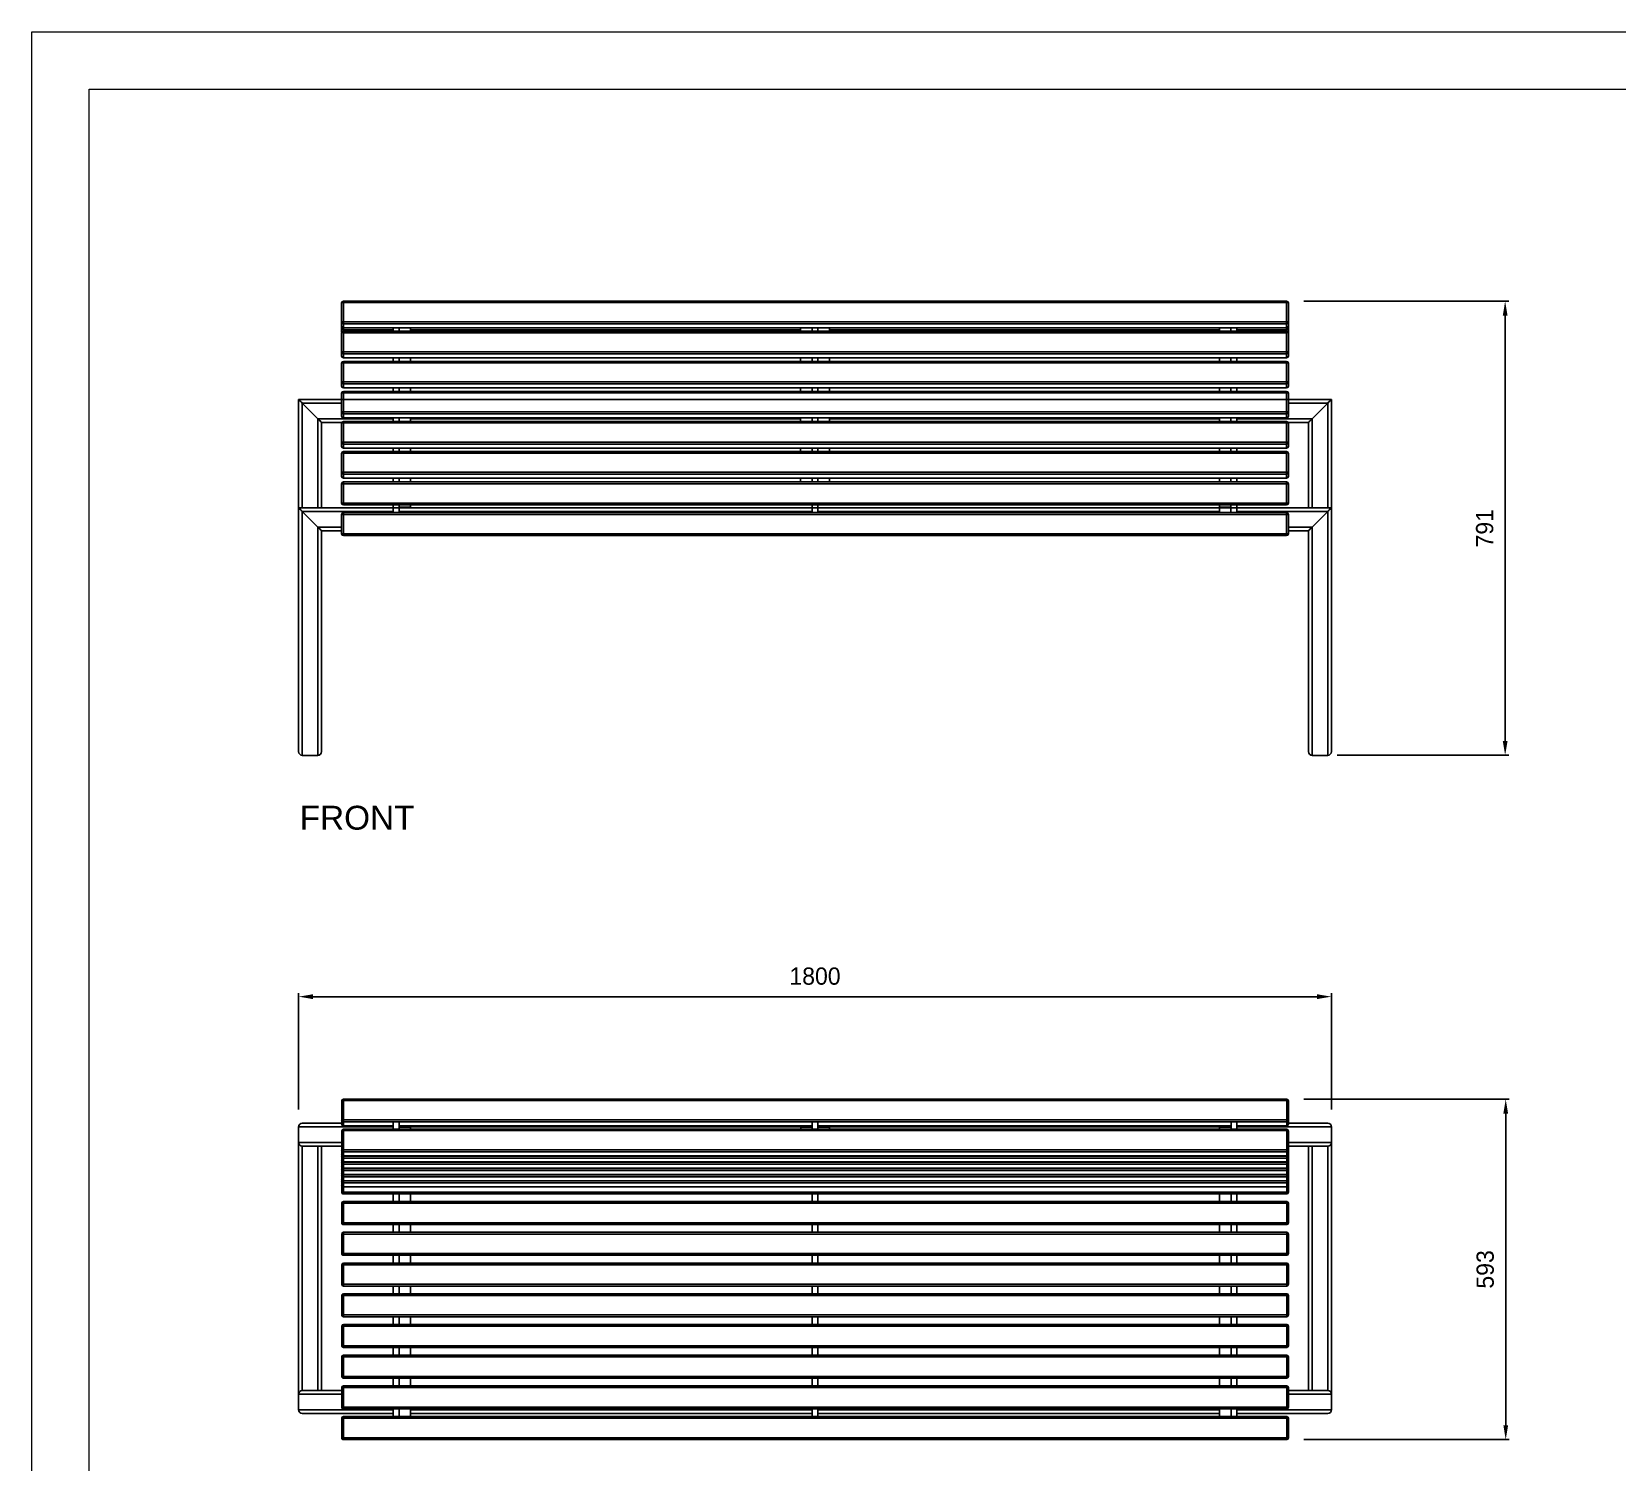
# Model space of a CAD drawing. Header units: millimetres. Extents: x 692 to 6632, y -3502 to 698.
# Drawn here: x 692 to 3455, y -1794 to 698 of the extents above; entities that cross this region are included whole.
import ezdxf

# ---------------------------------------------------------------- set-up
doc = ezdxf.new("R2010")
doc.units = ezdxf.units.MM
doc.header["$PDSIZE"] = -1
doc.layers.add('tabelka', color=155, linetype='Continuous')
doc.layers.add('WYMIAR', color=96, linetype='Continuous')
doc.dimstyles.new('1-1', dxfattribs={"dimtxt": 30, "dimasz": 25, "dimexe": 6.25, "dimexo": 30, "dimgap": 20.625, "dimtad": 1, "dimdec": 1, "dimtxsty": 'Standard', "dimcen": 0, "dimclrd": 2, "dimclre": 2, "dimclrt": 2, "dimadec": 0, "dimazin": 0, "dimtfac": 1, "dimtdec": 1, "dimtmove": 0, "dimatfit": 3, "dimfxl": 0, "dimarcsym": 0})

# ---------------------------------------------------------------- blocks, each defined once
blk = doc.blocks.new('front')
for p, q in [((-2482.5, 1709.3), (-2482.5, 1742.6)), ((-835.5, 1745.6), (-2479.5, 1745.6)), ((-2479.5, 1743.2), (-2479.5, 1745.6)), ((-835.5, 1743.2), (-2479.5, 1743.2)), ((-2479.5, 1743.2), (-2479.5, 1709.9)), ((-835.5, 1743.2), (-835.5, 1745.6)), ((-835.5, 1709.9), (-835.5, 1743.2)), ((-832.5, 1742.6), (-832.5, 1709.3)), ((-2482.5, 1702.4), (-2482.5, 1709.3)), ((-2482.5, 1698.4), (-2482.5, 1702.4)), ((-2482.5, 1691.6), (-2482.5, 1698.4)), ((-2482.5, 1656.9), (-2482.5, 1690.2)), ((-2479.5, 1706.4), (-2479.5, 1709.9)), ((-2479.5, 1709.9), (-835.5, 1709.9)), ((-835.5, 1706.4), (-2479.5, 1706.4)), ((-2479.5, 1706.4), (-2479.5, 1699.5)), ((-2479.5, 1699.5), (-835.5, 1699.5)), ((-2479.5, 1699.4), (-2479.5, 1699.5)), ((-2479.5, 1699.4), (-835.5, 1699.4)), ((-2479.5, 1699.4), (-2479.5, 1699.1)), ((-2479.5, 1699.1), (-2479.5, 1695.5)), ((-2479.5, 1699.1), (-2392.5, 1699.1)), ((-2392.5, 1695.5), (-2479.5, 1695.5)), ((-2479.5, 1695.5), (-2479.5, 1693.2)), ((-835.5, 1693.2), (-2479.5, 1693.2)), ((-2479.5, 1690.8), (-2479.5, 1693.2)), ((-2479.5, 1690.8), (-2479.5, 1657.5)), ((-835.5, 1690.8), (-2479.5, 1690.8)), ((-2392.5, 1693.2), (-2392.5, 1699.4)), ((-2382.5, 1699.4), (-2382.5, 1693.2)), ((-2362.5, 1693.2), (-2362.5, 1699.4)), ((-2362.5, 1699.1), (-1682.5, 1699.1)), ((-1682.5, 1695.5), (-2362.5, 1695.5)), ((-1682.5, 1699.4), (-1682.5, 1693.2)), ((-1662.5, 1693.2), (-1662.5, 1699.4)), ((-1652.5, 1699.4), (-1652.5, 1693.2)), ((-1632.5, 1693.2), (-1632.5, 1699.4)), ((-1632.5, 1699.1), (-952.5, 1699.1)), ((-952.5, 1695.5), (-1632.5, 1695.5)), ((-952.5, 1699.4), (-952.5, 1693.2)), ((-932.5, 1693.2), (-932.5, 1699.4)), ((-922.5, 1693.2), (-922.5, 1699.4)), ((-922.5, 1699.1), (-835.5, 1699.1)), ((-835.5, 1695.5), (-922.5, 1695.5)), ((-835.5, 1706.4), (-835.5, 1709.9)), ((-835.5, 1699.5), (-835.5, 1706.4)), ((-835.5, 1699.4), (-835.5, 1699.5)), ((-835.5, 1699.1), (-835.5, 1699.4)), ((-835.5, 1699.1), (-835.5, 1695.5)), ((-835.5, 1693.2), (-835.5, 1695.5)), ((-835.5, 1690.8), (-835.5, 1693.2)), ((-835.5, 1657.5), (-835.5, 1690.8)), ((-832.5, 1709.3), (-832.5, 1702.4)), ((-832.5, 1702.4), (-832.5, 1698.4)), ((-832.5, 1698.4), (-832.5, 1691.6)), ((-832.5, 1690.2), (-832.5, 1656.9)), ((-2482.5, 1650), (-2482.5, 1656.9)), ((-2482.5, 1604.5), (-2482.5, 1637.8)), ((-2479.5, 1654), (-2479.5, 1657.5)), ((-2479.5, 1657.5), (-835.5, 1657.5)), ((-835.5, 1654), (-2479.5, 1654)), ((-2479.5, 1654), (-2479.5, 1647.1)), ((-2479.5, 1647.1), (-835.5, 1647.1)), ((-2479.5, 1647), (-2479.5, 1647.1)), ((-2479.5, 1647), (-835.5, 1647)), ((-835.5, 1640.8), (-2479.5, 1640.8)), ((-2479.5, 1638.4), (-2479.5, 1640.8)), ((-2479.5, 1638.4), (-2479.5, 1605.1)), ((-835.5, 1638.4), (-2479.5, 1638.4)), ((-2392.5, 1640.8), (-2392.5, 1647)), ((-2382.5, 1647), (-2382.5, 1640.8)), ((-2362.5, 1640.8), (-2362.5, 1647)), ((-1682.5, 1647), (-1682.5, 1640.8)), ((-1662.5, 1640.8), (-1662.5, 1647)), ((-1652.5, 1647), (-1652.5, 1640.8)), ((-1632.5, 1640.8), (-1632.5, 1647)), ((-952.5, 1647), (-952.5, 1640.8)), ((-932.5, 1640.8), (-932.5, 1647)), ((-922.5, 1640.8), (-922.5, 1647)), ((-835.5, 1654), (-835.5, 1657.5)), ((-835.5, 1647.1), (-835.5, 1654)), ((-835.5, 1647), (-835.5, 1647.1)), ((-835.5, 1638.4), (-835.5, 1640.8)), ((-835.5, 1605.1), (-835.5, 1638.4)), ((-832.5, 1656.9), (-832.5, 1650)), ((-832.5, 1637.8), (-832.5, 1604.5)), ((-2482.5, 1597.6), (-2482.5, 1604.5)), ((-2479.5, 1601.6), (-2479.5, 1605.1)), ((-2479.5, 1605.1), (-835.5, 1605.1)), ((-835.5, 1601.6), (-835.5, 1605.1)), ((-832.5, 1604.5), (-832.5, 1597.6)), ((-2482.5, 1552.1), (-2482.5, 1585.4)), ((-835.5, 1601.6), (-2479.5, 1601.6)), ((-2479.5, 1601.6), (-2479.5, 1594.7)), ((-2479.5, 1594.7), (-835.5, 1594.7)), ((-2479.5, 1594.6), (-2479.5, 1594.7)), ((-2479.5, 1594.6), (-835.5, 1594.6)), ((-835.5, 1588.4), (-2479.5, 1588.4)), ((-2479.5, 1586), (-2479.5, 1588.4)), ((-2479.5, 1586), (-2479.5, 1552.7)), ((-835.5, 1586), (-2479.5, 1586)), ((-2392.5, 1588.4), (-2392.5, 1594.6)), ((-2382.5, 1594.6), (-2382.5, 1588.4)), ((-2362.5, 1588.4), (-2362.5, 1594.6)), ((-1682.5, 1594.6), (-1682.5, 1588.4)), ((-1662.5, 1588.4), (-1662.5, 1594.6)), ((-1652.5, 1594.6), (-1652.5, 1588.4)), ((-1632.5, 1588.4), (-1632.5, 1594.6)), ((-952.5, 1594.6), (-952.5, 1588.4)), ((-932.5, 1588.4), (-932.5, 1594.6)), ((-922.5, 1588.4), (-922.5, 1594.6)), ((-835.5, 1594.7), (-835.5, 1601.6)), ((-835.5, 1594.6), (-835.5, 1594.7)), ((-835.5, 1586), (-835.5, 1588.4)), ((-835.5, 1552.7), (-835.5, 1586)), ((-832.5, 1585.4), (-832.5, 1552.1)), ((-2557.5, 988.2), (-2557.5, 1574.6)), ((-2557.5, 1574.6), (-757.5, 1574.6)), ((-2557.5, 1574.6), (-2557.5, 1385.8)), ((-2482.5, 1574.6), (-2557.5, 1574.6)), ((-2551.1, 1568.2), (-2523.9, 1541)), ((-2551.1, 1568.2), (-2551.1, 1385.8)), ((-2482.5, 1568.2), (-2551.1, 1568.2)), ((-2482.5, 1545.2), (-2482.5, 1552.1)), ((-2479.5, 1549.2), (-2479.5, 1552.7)), ((-2479.5, 1552.7), (-835.5, 1552.7)), ((-835.5, 1549.2), (-2479.5, 1549.2)), ((-2479.5, 1549.2), (-2479.5, 1542.3)), ((-835.5, 1549.2), (-835.5, 1552.7)), ((-835.5, 1542.3), (-835.5, 1549.2)), ((-757.5, 1574.6), (-832.5, 1574.6)), ((-763.9, 1568.2), (-832.5, 1568.2)), ((-832.5, 1552.1), (-832.5, 1545.2)), ((-791.1, 1541), (-763.9, 1568.2)), ((-763.9, 1385.8), (-763.9, 1568.2)), ((-757.5, 1574.6), (-757.5, 988.2)), ((-757.5, 1385.8), (-757.5, 1574.6)), ((-2523.9, 1541), (-2523.9, 1385.8)), ((-2392.5, 1541), (-2523.9, 1541)), ((-2517.5, 1534.6), (-2517.5, 1385.8)), ((-2482, 1534.6), (-2517.5, 1534.6)), ((-2482.5, 1499.7), (-2482.5, 1533)), ((-2479.5, 1542.3), (-835.5, 1542.3)), ((-2479.5, 1542.2), (-2479.5, 1542.3)), ((-2479.5, 1542.2), (-835.5, 1542.2)), ((-835.5, 1536), (-2479.5, 1536)), ((-2479.5, 1533.6), (-2479.5, 1536)), ((-835.5, 1533.6), (-2479.5, 1533.6)), ((-2479.5, 1533.6), (-2479.5, 1500.3)), ((-2392.5, 1536), (-2392.5, 1542.2)), ((-2382.5, 1542.2), (-2382.5, 1536)), ((-2362.5, 1536), (-2362.5, 1542.2)), ((-1682.5, 1541), (-2362.5, 1541)), ((-1682.5, 1542.2), (-1682.5, 1536)), ((-1662.5, 1536), (-1662.5, 1542.2)), ((-1652.5, 1542.2), (-1652.5, 1536)), ((-1632.5, 1536), (-1632.5, 1542.2)), ((-952.5, 1541), (-1632.5, 1541)), ((-952.5, 1542.2), (-952.5, 1536)), ((-932.5, 1536), (-932.5, 1542.2)), ((-922.5, 1536), (-922.5, 1542.2)), ((-791.1, 1541), (-922.5, 1541)), ((-835.5, 1542.2), (-835.5, 1542.3)), ((-835.5, 1533.6), (-835.5, 1536)), ((-835.5, 1500.3), (-835.5, 1533.6)), ((-797.5, 1534.6), (-833, 1534.6)), ((-832.5, 1533), (-832.5, 1499.7)), ((-797.5, 1385.8), (-797.5, 1534.6)), ((-791.1, 1385.8), (-791.1, 1541)), ((-2482.5, 1492.8), (-2482.5, 1499.7)), ((-2479.5, 1496.8), (-2479.5, 1500.3)), ((-2479.5, 1500.3), (-835.5, 1500.3)), ((-835.5, 1496.8), (-2479.5, 1496.8)), ((-2479.5, 1496.8), (-2479.5, 1489.9)), ((-835.5, 1496.8), (-835.5, 1500.3)), ((-835.5, 1489.9), (-835.5, 1496.8)), ((-832.5, 1499.7), (-832.5, 1492.8)), ((-2482.5, 1447.3), (-2482.5, 1480.6)), ((-2479.5, 1489.9), (-835.5, 1489.9)), ((-2479.5, 1489.8), (-2479.5, 1489.9)), ((-2479.5, 1489.8), (-835.5, 1489.8)), ((-835.5, 1483.6), (-2479.5, 1483.6)), ((-2479.5, 1481.2), (-2479.5, 1483.6)), ((-835.5, 1481.2), (-2479.5, 1481.2)), ((-2479.5, 1481.2), (-2479.5, 1448)), ((-2392.5, 1483.6), (-2392.5, 1489.8)), ((-2382.5, 1489.8), (-2382.5, 1483.6)), ((-2362.5, 1483.6), (-2362.5, 1489.8)), ((-1682.5, 1489.8), (-1682.5, 1483.6)), ((-1662.5, 1483.6), (-1662.5, 1489.8)), ((-1652.5, 1489.8), (-1652.5, 1483.6)), ((-1632.5, 1483.6), (-1632.5, 1489.8)), ((-952.5, 1489.8), (-952.5, 1483.6)), ((-932.5, 1483.6), (-932.5, 1489.8)), ((-922.5, 1483.6), (-922.5, 1489.8)), ((-835.5, 1489.8), (-835.5, 1489.9)), ((-835.5, 1481.2), (-835.5, 1483.6)), ((-835.5, 1448), (-835.5, 1481.2)), ((-832.5, 1480.6), (-832.5, 1447.3)), ((-2482.5, 1440.5), (-2482.5, 1447.3)), ((-2479.5, 1444.4), (-2479.5, 1448)), ((-2479.5, 1448), (-835.5, 1448)), ((-835.5, 1444.4), (-2479.5, 1444.4)), ((-2479.5, 1444.4), (-2479.5, 1437.5)), ((-2479.5, 1437.5), (-835.5, 1437.5)), ((-2479.5, 1437.5), (-835.5, 1437.5)), ((-2479.5, 1437.5), (-2479.5, 1437.5)), ((-2392.5, 1430.8), (-2392.5, 1437.5)), ((-2382.5, 1437.5), (-2382.5, 1430.8)), ((-2362.5, 1430.8), (-2362.5, 1437.5)), ((-1682.5, 1437.5), (-1682.5, 1430.8)), ((-1662.5, 1430.8), (-1662.5, 1437.5)), ((-1652.5, 1437.5), (-1652.5, 1430.8)), ((-1632.5, 1430.8), (-1632.5, 1437.5)), ((-952.5, 1437.5), (-952.5, 1430.8)), ((-932.5, 1430.8), (-932.5, 1437.5)), ((-922.5, 1430.8), (-922.5, 1437.5)), ((-835.5, 1444.4), (-835.5, 1448)), ((-835.5, 1437.5), (-835.5, 1444.4)), ((-835.5, 1437.5), (-835.5, 1437.5)), ((-832.5, 1447.3), (-832.5, 1440.5)), ((-2482.5, 1427.8), (-2479.5, 1427.8)), ((-2482.5, 1393.8), (-2482.5, 1427.8)), ((-2479.5, 1430.8), (-2479.5, 1427.8)), ((-2479.5, 1430.8), (-835.5, 1430.8)), ((-835.5, 1427.8), (-2479.5, 1427.8)), ((-2479.5, 1427.8), (-2479.5, 1393.8)), ((-835.5, 1430.8), (-835.5, 1427.8)), ((-835.5, 1393.8), (-835.5, 1427.8)), ((-832.5, 1427.8), (-835.5, 1427.8)), ((-832.5, 1427.8), (-832.5, 1393.8)), ((-757.5, 1385.8), (-2557.5, 1385.8)), ((-2557.5, 1385.8), (-2557.5, 988.2)), ((-2557.5, 961), (-2557.5, 1385.8)), ((-2557.5, 1385.8), (-2392.5, 1385.8)), ((-2479.5, 1393.8), (-2482.5, 1393.8)), ((-2479.5, 1393.8), (-835.5, 1393.8)), ((-2479.5, 1393.8), (-2479.5, 1390.8)), ((-835.5, 1390.8), (-2479.5, 1390.8)), ((-2382.5, 1390.8), (-2392.5, 1390.8)), ((-2392.5, 1377.3), (-2392.5, 1390.8)), ((-2382.5, 1390.8), (-2362.5, 1390.8)), ((-2382.5, 1390.8), (-2382.5, 1386.8)), ((-2382.5, 1377.3), (-2382.5, 1390.8)), ((-2382.5, 1386.8), (-2362.5, 1386.8)), ((-2382.5, 1385.8), (-1662.5, 1385.8)), ((-2362.5, 1390.8), (-2362.5, 1386.8)), ((-1652.5, 1390.8), (-1662.5, 1390.8)), ((-1662.5, 1377.3), (-1662.5, 1390.8)), ((-1652.5, 1377.3), (-1652.5, 1390.8)), ((-1652.5, 1385.8), (-952.5, 1385.8)), ((-952.5, 1390.8), (-952.5, 1386.8)), ((-952.5, 1390.8), (-932.5, 1390.8)), ((-952.5, 1386.8), (-952.5, 1377.3)), ((-952.5, 1386.8), (-932.5, 1386.8)), ((-932.5, 1390.8), (-932.5, 1386.8)), ((-922.5, 1390.8), (-932.5, 1390.8)), ((-932.5, 1377.3), (-932.5, 1390.8)), ((-922.5, 1377.3), (-922.5, 1390.8)), ((-922.5, 1385.8), (-757.5, 1385.8)), ((-835.5, 1393.8), (-835.5, 1390.8)), ((-835.5, 1393.8), (-832.5, 1393.8)), ((-757.5, 988.2), (-757.5, 1385.8)), ((-757.5, 1385.8), (-757.5, 961)), ((-2551.1, 954.6), (-2551.1, 1379.4)), ((-2551.1, 1379.4), (-2523.9, 1352.2)), ((-2551.1, 1379.4), (-2392.5, 1379.4)), ((-2482.5, 1374.3), (-2479.5, 1374.3)), ((-2482.5, 1340.3), (-2482.5, 1374.3)), ((-2479.5, 1374.3), (-2479.5, 1377.3)), ((-2479.5, 1377.3), (-835.5, 1377.3)), ((-2479.5, 1374.3), (-2479.5, 1340.3)), ((-835.5, 1374.3), (-2479.5, 1374.3)), ((-2382.5, 1377.3), (-2392.5, 1377.3)), ((-2382.5, 1379.4), (-1662.5, 1379.4)), ((-1652.5, 1377.3), (-1662.5, 1377.3)), ((-1652.5, 1379.4), (-952.5, 1379.4)), ((-922.5, 1377.3), (-932.5, 1377.3)), ((-922.5, 1379.4), (-763.9, 1379.4)), ((-835.5, 1374.3), (-835.5, 1377.3)), ((-835.5, 1340.3), (-835.5, 1374.3)), ((-835.5, 1374.3), (-832.5, 1374.3)), ((-832.5, 1374.3), (-832.5, 1340.3)), ((-763.9, 1379.4), (-791.1, 1352.2)), ((-763.9, 1379.4), (-763.9, 954.6)), ((-2523.9, 954.6), (-2523.9, 1352.2)), ((-2523.9, 1352.2), (-2482.5, 1352.2)), ((-2517.5, 961), (-2517.5, 1345.8)), ((-2517.5, 1345.8), (-2482.5, 1345.8)), ((-2479.5, 1340.3), (-2482.5, 1340.3)), ((-2479.5, 1337.3), (-2479.5, 1340.3)), ((-2479.5, 1340.3), (-835.5, 1340.3)), ((-835.5, 1337.3), (-2479.5, 1337.3)), ((-835.5, 1337.3), (-835.5, 1340.3)), ((-832.5, 1340.3), (-835.5, 1340.3)), ((-832.5, 1352.2), (-791.1, 1352.2)), ((-832.5, 1345.8), (-797.5, 1345.8)), ((-797.5, 1345.8), (-797.5, 961)), ((-791.1, 1352.2), (-791.1, 954.6)), ((-2551.1, 954.6), (-2523.9, 954.6)), ((-763.9, 954.6), (-791.1, 954.6))]:
    blk.add_line(p, q)
at = {"flags": 128}
for points in [[(-2482.5, 1691.6), (-2482.4, 1691), (-2482.4, 1690.9)], [(-2482.5, 1691.6), (-2482.4, 1691), (-2482.4, 1690.9)], [(-832.6, 1690.9), (-832.5, 1691), (-832.5, 1691.6)], [(-832.6, 1690.9), (-832.5, 1691), (-832.5, 1691.6)], [(-2557.5, 1574.6), (-2557.4, 1574.5), (-2557, 1574.2), (-2556.4, 1573.6), (-2555.6, 1572.8), (-2554.6, 1571.8), (-2553.5, 1570.7), (-2552.3, 1569.5), (-2551.1, 1568.2)], [(-2551.1, 1568.2), (-2552.3, 1569.5), (-2553.5, 1570.7), (-2554.6, 1571.8), (-2555.6, 1572.8), (-2556.4, 1573.6), (-2557, 1574.2), (-2557.4, 1574.5), (-2557.5, 1574.6)], [(-763.9, 1568.2), (-762.6, 1569.5), (-761.4, 1570.7), (-760.3, 1571.8), (-759.4, 1572.8), (-758.6, 1573.6), (-758, 1574.2), (-757.6, 1574.5), (-757.5, 1574.6)], [(-757.5, 1574.6), (-757.6, 1574.5), (-757.9, 1574.3), (-758.3, 1573.8), (-759, 1573.1), (-759.8, 1572.4), (-760.7, 1571.4), (-761.7, 1570.4), (-762.8, 1569.4), (-763.9, 1568.2)], [(-2523.9, 1541), (-2522.6, 1539.8), (-2521.4, 1538.6), (-2520.3, 1537.5), (-2519.4, 1536.5), (-2518.6, 1535.7), (-2518, 1535.1), (-2517.6, 1534.8), (-2517.5, 1534.6)], [(-2517.5, 1534.6), (-2517.6, 1534.7), (-2517.9, 1535), (-2518.3, 1535.5), (-2519, 1536.1), (-2519.8, 1536.9), (-2520.7, 1537.8), (-2521.7, 1538.9), (-2522.8, 1539.9), (-2523.9, 1541)], [(-797.5, 1534.6), (-797.4, 1534.8), (-797, 1535.1), (-796.4, 1535.7), (-795.6, 1536.5), (-794.6, 1537.5), (-793.5, 1538.6), (-792.3, 1539.8), (-791.1, 1541)], [(-791.1, 1541), (-792.3, 1539.8), (-793.5, 1538.6), (-794.6, 1537.5), (-795.6, 1536.5), (-796.4, 1535.7), (-797, 1535.1), (-797.4, 1534.8), (-797.5, 1534.6)], [(-2557.5, 1385.8), (-2557.4, 1385.7), (-2557, 1385.4), (-2556.4, 1384.8), (-2555.6, 1384), (-2554.6, 1383), (-2553.5, 1381.9), (-2552.3, 1380.7), (-2551.1, 1379.4)], [(-2551.1, 1379.4), (-2552.2, 1380.6), (-2553.3, 1381.6), (-2554.3, 1382.6), (-2555.2, 1383.6), (-2556, 1384.3), (-2556.6, 1385), (-2557.1, 1385.5), (-2557.4, 1385.7), (-2557.5, 1385.8)], [(-757.5, 1385.8), (-757.6, 1385.7), (-758, 1385.4), (-758.6, 1384.8), (-759.4, 1384), (-760.3, 1383), (-761.4, 1381.9), (-762.6, 1380.7), (-763.9, 1379.4)], [(-763.9, 1379.4), (-762.8, 1380.6), (-761.7, 1381.6), (-760.7, 1382.6), (-759.8, 1383.6), (-759, 1384.3), (-758.3, 1385), (-757.9, 1385.5), (-757.6, 1385.7), (-757.5, 1385.8)], [(-2523.9, 1352.2), (-2522.8, 1351.1), (-2521.7, 1350.1), (-2520.7, 1349), (-2519.8, 1348.1), (-2519, 1347.3), (-2518.3, 1346.7), (-2517.9, 1346.2), (-2517.6, 1345.9), (-2517.5, 1345.8)], [(-2517.5, 1345.8), (-2517.6, 1346), (-2518, 1346.3), (-2518.6, 1346.9), (-2519.4, 1347.7), (-2520.3, 1348.7), (-2521.4, 1349.8), (-2522.6, 1351), (-2523.9, 1352.2)], [(-791.1, 1352.2), (-792.3, 1351), (-793.5, 1349.8), (-794.6, 1348.7), (-795.6, 1347.7), (-796.4, 1346.9), (-797, 1346.3), (-797.4, 1346), (-797.5, 1345.8)], [(-797.5, 1345.8), (-797.4, 1345.9), (-797.1, 1346.2), (-796.6, 1346.7), (-796, 1347.3), (-795.2, 1348.1), (-794.3, 1349), (-793.3, 1350.1), (-792.2, 1351.1), (-791.1, 1352.2)]]:
    blk.add_lwpolyline(points, dxfattribs=at)
for centre, radius, start, end in [((-2479.5, 1742.6), 3, 90, 180), ((-2480.2, 1739), 4.22, 80.184, 122.732), ((-835.5, 1742.6), 3, 0, 90), ((-834.8, 1739), 4.22, 57.2667, 99.8171), ((-2480.2, 1705.7), 4.22, 80.184, 122.732), ((-2479.5, 1709.3), 2.97, 180.6088, 270.5933), ((-2479.5, 1702.4), 3, 180, 270), ((-2479.5, 1702.4), 2.97, 180.6089, 270.5934), ((-2480.2, 1694.9), 4.22, 80.1847, 122.7318), ((-2479.5, 1698.5), 2.97, 180.6089, 270.5934), ((-2479.5, 1690.2), 3, 90, 180), ((-2480.2, 1686.7), 4.22, 80.1847, 122.7318), ((-834.8, 1705.7), 4.22, 57.2667, 99.8171), ((-835.5, 1709.3), 2.97, 269.4056, 359.3928), ((-835.5, 1702.4), 3, 270, 0), ((-835.5, 1702.4), 2.97, 269.4055, 359.3926), ((-834.8, 1694.9), 4.22, 57.2669, 99.8164), ((-835.5, 1698.5), 2.97, 269.4055, 359.3926), ((-835.5, 1690.2), 3, 0, 90), ((-834.8, 1686.7), 4.22, 57.2669, 99.8164), ((-2480.2, 1653.4), 4.22, 80.184, 122.732), ((-2479.5, 1656.9), 2.97, 180.6089, 270.5931), ((-2479.5, 1650), 3, 180, 270), ((-2479.5, 1650), 2.97, 180.6089, 270.5934), ((-2479.5, 1637.8), 3, 90, 180), ((-2480.2, 1634.3), 4.22, 80.1839, 122.7321), ((-834.8, 1653.4), 4.22, 57.2667, 99.8171), ((-835.5, 1656.9), 2.97, 269.4058, 359.3926), ((-835.5, 1650), 3, 270, 0), ((-835.5, 1650), 2.97, 269.4055, 359.3926), ((-835.5, 1637.8), 3, 0, 90), ((-834.8, 1634.3), 4.22, 57.2666, 99.8173), ((-2480.2, 1601), 4.22, 80.1839, 122.7321), ((-2479.5, 1604.5), 2.97, 180.6088, 270.5933), ((-834.8, 1601), 4.22, 57.2666, 99.8173), ((-835.5, 1604.5), 2.97, 269.4056, 359.3927), ((-2479.5, 1597.6), 3, 180, 270), ((-2479.5, 1597.7), 2.97, 180.6088, 270.5933), ((-2479.5, 1585.4), 3, 90, 180), ((-2480.2, 1581.9), 4.22, 80.1844, 122.7319), ((-835.5, 1597.6), 3, 270, 0), ((-835.5, 1597.7), 2.97, 269.4056, 359.3927), ((-835.5, 1585.4), 3, 0, 90), ((-834.8, 1581.9), 4.22, 57.2668, 99.8168), ((-2480.2, 1548.6), 4.22, 80.1842, 122.7319), ((-2479.5, 1552.2), 2.97, 180.6089, 270.5933), ((-834.8, 1548.6), 4.22, 57.2668, 99.817), ((-835.5, 1552.2), 2.97, 269.4056, 359.3927), ((-2479.5, 1545.2), 3, 180, 270), ((-2479.5, 1545.3), 2.97, 180.6088, 270.5933), ((-2479.5, 1533), 3, 90, 180), ((-2480.2, 1529.5), 4.22, 80.1842, 122.7318), ((-835.5, 1545.2), 3, 270, 0), ((-835.5, 1545.3), 2.97, 269.4056, 359.3927), ((-835.5, 1533), 3, 0, 90), ((-834.8, 1529.5), 4.22, 57.2668, 99.8169), ((-2480.2, 1496.2), 4.22, 80.1842, 122.7319), ((-2479.5, 1499.8), 2.97, 180.6088, 270.5933), ((-2479.5, 1492.8), 3, 180, 270), ((-2479.5, 1492.9), 2.97, 180.6088, 270.5933), ((-834.8, 1496.2), 4.22, 57.2668, 99.817), ((-835.5, 1499.8), 2.97, 269.4056, 359.3927), ((-835.5, 1492.8), 3, 270, 0), ((-835.5, 1492.9), 2.97, 269.4056, 359.3927), ((-2479.5, 1480.6), 3, 90, 180), ((-2480.2, 1477.1), 4.22, 80.1842, 122.7319), ((-835.5, 1480.6), 3, 0, 90), ((-834.8, 1477.1), 4.22, 57.2668, 99.817), ((-2480.2, 1443.8), 4.22, 80.1839, 122.7321), ((-2479.5, 1447.4), 2.97, 180.6088, 270.5933), ((-2479.5, 1440.5), 3, 180, 270), ((-2479.5, 1440.5), 2.97, 180.6088, 270.5933), ((-834.8, 1443.8), 4.22, 57.2666, 99.8173), ((-835.5, 1447.4), 2.97, 269.4056, 359.3927), ((-835.5, 1440.5), 3, 270, 0), ((-835.5, 1440.5), 2.97, 269.4056, 359.3927), ((-2479.5, 1427.8), 3, 90, 180), ((-835.5, 1427.8), 3, 0, 90), ((-2479.5, 1393.8), 3, 180, 270), ((-835.5, 1393.8), 3, 270, 0), ((-2479.5, 1374.3), 3, 90, 180), ((-835.5, 1374.3), 3, 0, 90), ((-2479.5, 1340.3), 3, 180, 270), ((-835.5, 1340.3), 3, 270, 0), ((-2551.1, 961), 6.4, 180, 270), ((-2523.9, 961), 6.4, 270, 0), ((-791.1, 961), 6.4, 180, 270), ((-763.9, 961), 6.4, 270, 0)]:
    blk.add_arc(centre, radius, start, end)
blk = doc.blocks.new('rzut')
for p, q in [((-158, -1062.7), (-158, -1131.3)), ((-124.4, -1056.3), (-151.6, -1056.3)), ((-151.6, -1056.3), (-151.6, -1221.3)), ((314.1, -1056.3), (-124.4, -1056.3)), ((-124.4, -1056.3), (-124.4, -1131.3)), ((307.7, -1062.7), (-118, -1062.7)), ((-118, -1062.7), (-118, -1131.3)), ((307.7, -1131.3), (307.7, -1062.7)), ((314.1, -1056.3), (341.3, -1056.3)), ((314.1, -1131.3), (314.1, -1056.3)), ((341.3, -1221.3), (341.3, -1056.3)), ((347.7, -1221.3), (347.7, -1062.7)), ((307.7, -1089.9), (-118, -1089.9)), ((307.7, -1096.3), (-118, -1096.3)), ((-196.7, -1131.3), (-163.4, -1131.3)), ((-163.4, -1131.3), (-156.6, -1131.3)), ((-144.3, -1131.3), (-111.1, -1131.3)), ((-111.1, -1131.3), (-104.2, -1131.3)), ((-104.2, -1131.3), (-100.2, -1131.3)), ((-100.2, -1131.3), (-93.3, -1131.3)), ((-93.3, -1131.3), (-89.4, -1131.3)), ((-89.4, -1131.3), (-82.5, -1131.3)), ((-82.5, -1131.3), (-78.5, -1131.3)), ((-78.5, -1131.3), (-71.6, -1131.3)), ((-71.6, -1131.3), (-67.7, -1131.3)), ((-67.7, -1131.3), (-60.8, -1131.3)), ((-60.8, -1131.3), (-56.8, -1131.3)), ((-56.8, -1131.3), (-49.9, -1131.3)), ((-49.9, -1131.3), (-37.9, -1131.3)), ((-37.9, -1131.3), (-37.9, -1134.3)), ((-18.4, -1131.3), (-18.4, -1134.3)), ((-18.4, -1131.3), (15.6, -1131.3)), ((15.6, -1131.3), (15.6, -1134.3)), ((35.1, -1131.3), (35.1, -1134.3)), ((35.1, -1131.3), (69.1, -1131.3)), ((69.1, -1131.3), (69.1, -1134.3)), ((88.6, -1131.3), (122.6, -1131.3)), ((88.6, -1131.3), (88.6, -1134.3)), ((122.6, -1131.3), (122.6, -1134.3)), ((142.1, -1131.3), (142.1, -1134.3)), ((142.1, -1131.3), (176.1, -1131.3)), ((176.1, -1131.3), (176.1, -1134.3)), ((195.6, -1131.3), (195.6, -1134.3)), ((195.6, -1131.3), (229.6, -1131.3)), ((229.6, -1131.3), (229.6, -1134.3)), ((249.1, -1131.3), (283.1, -1131.3)), ((249.1, -1131.3), (249.1, -1134.3)), ((283.1, -1131.3), (283.1, -1134.3)), ((302.6, -1131.3), (302.6, -1134.3)), ((302.6, -1131.3), (336.6, -1131.3)), ((336.6, -1131.3), (336.6, -1134.3)), ((356.1, -1131.3), (356.1, -1134.3)), ((356.1, -1131.3), (390.1, -1131.3)), ((390.1, -1131.3), (390.1, -1134.3)), ((-199.7, -1134.3), (-199.7, -2778.3)), ((-199.7, -1134.3), (-197.3, -1134.3)), ((-197.3, -1134.3), (-197.3, -2778.3)), ((-164.1, -1134.3), (-197.3, -1134.3)), ((-164.1, -1134.3), (-160.5, -1134.3)), ((-164.1, -2778.3), (-164.1, -1134.3)), ((-160.5, -1134.3), (-160.5, -2778.3)), ((-153.6, -1134.3), (-160.5, -1134.3)), ((-153.6, -1221.3), (-153.6, -1134.3)), ((-153.6, -1221.3), (-153.6, -1134.3)), ((-153.6, -1134.3), (-153.6, -1134.3)), ((-147.3, -1134.3), (-147.3, -2778.3)), ((-145, -1134.3), (-147.3, -1134.3)), ((-111.7, -1134.3), (-145, -1134.3)), ((-145, -1134.3), (-145, -2778.3)), ((-108.1, -1134.3), (-111.7, -1134.3)), ((-111.7, -2778.3), (-111.7, -1134.3)), ((-108.1, -1134.3), (-108.1, -2778.3)), ((-101.2, -1134.3), (-108.1, -1134.3)), ((-101.2, -2778.3), (-101.2, -1134.3)), ((-101.2, -2778.3), (-101.2, -1134.3)), ((-100.8, -1134.3), (-101.2, -1134.3)), ((-101.2, -1134.3), (-101.2, -1134.3)), ((-97.3, -1134.3), (-100.8, -1134.3)), ((-100.8, -2778.3), (-100.8, -1134.3)), ((-97.3, -1134.3), (-97.3, -2778.3)), ((-90.4, -1134.3), (-97.3, -1134.3)), ((-90.4, -2778.3), (-90.4, -1134.3)), ((-90.3, -1134.3), (-90.4, -1134.3)), ((-90.3, -2778.3), (-90.3, -1134.3)), ((-90, -1134.3), (-90.3, -1134.3)), ((-90, -2778.3), (-90, -1134.3)), ((-86.4, -1134.3), (-90, -1134.3)), ((-86.4, -1134.3), (-86.4, -2778.3)), ((-79.5, -1134.3), (-86.4, -1134.3)), ((-79.5, -2778.3), (-79.5, -1134.3)), ((-79.5, -2778.3), (-79.5, -1134.3)), ((-79.1, -1134.3), (-79.5, -1134.3)), ((-79.5, -1134.3), (-79.5, -1134.3)), ((-79.1, -2778.3), (-79.1, -1134.3)), ((-75.6, -1134.3), (-79.1, -1134.3)), ((-75.6, -1134.3), (-75.6, -2778.3)), ((-68.7, -1134.3), (-75.6, -1134.3)), ((-68.7, -2778.3), (-68.7, -1134.3)), ((-68.6, -1134.3), (-68.7, -1134.3)), ((-68.6, -2778.3), (-68.6, -1134.3)), ((-68.3, -1134.3), (-68.6, -1134.3)), ((-64.7, -1134.3), (-68.3, -1134.3)), ((-68.3, -2778.3), (-68.3, -1134.3)), ((-64.7, -1134.3), (-64.7, -2778.3)), ((-57.8, -1134.3), (-64.7, -1134.3)), ((-57.8, -2778.3), (-57.8, -1134.3)), ((-57.8, -2778.3), (-57.8, -1134.3)), ((-57.8, -1134.3), (-57.8, -1134.3)), ((-57.4, -1134.3), (-57.8, -1134.3)), ((-53.9, -1134.3), (-57.4, -1134.3)), ((-57.4, -2778.3), (-57.4, -1134.3)), ((-53.9, -1134.3), (-53.9, -2778.3)), ((-47, -1134.3), (-53.9, -1134.3)), ((-47, -2778.3), (-47, -1134.3)), ((-46.9, -1134.3), (-47, -1134.3)), ((-46.9, -2778.3), (-46.9, -1134.3)), ((-37.9, -1134.3), (-46.9, -1134.3)), ((-37.9, -2778.3), (-37.9, -1134.3)), ((-37.9, -1134.3), (-34.9, -1134.3)), ((-34.9, -1134.3), (-34.9, -2778.3)), ((-21.4, -2778.3), (-21.4, -1134.3)), ((-21.4, -1134.3), (-18.4, -1134.3)), ((-18.4, -1134.3), (-18.4, -2778.3)), ((15.6, -1134.3), (-18.4, -1134.3)), ((15.6, -2778.3), (15.6, -1134.3)), ((15.6, -1134.3), (18.6, -1134.3)), ((18.6, -1134.3), (18.6, -2778.3)), ((32.1, -2778.3), (32.1, -1134.3)), ((32.1, -1134.3), (35.1, -1134.3)), ((35.1, -1134.3), (35.1, -2778.3)), ((69.1, -1134.3), (35.1, -1134.3)), ((69.1, -2778.3), (69.1, -1134.3)), ((69.1, -1134.3), (72.1, -1134.3)), ((72.1, -1134.3), (72.1, -2778.3)), ((85.6, -2778.3), (85.6, -1134.3)), ((85.6, -1134.3), (88.6, -1134.3)), ((88.6, -1134.3), (88.6, -2778.3)), ((122.6, -1134.3), (88.6, -1134.3)), ((122.6, -2778.3), (122.6, -1134.3)), ((122.6, -1134.3), (125.6, -1134.3)), ((125.6, -1134.3), (125.6, -2778.3)), ((139.1, -2778.3), (139.1, -1134.3)), ((139.1, -1134.3), (142.1, -1134.3)), ((142.1, -1134.3), (142.1, -2778.3)), ((176.1, -1134.3), (142.1, -1134.3)), ((176.1, -2778.3), (176.1, -1134.3)), ((176.1, -1134.3), (179.1, -1134.3)), ((179.1, -1134.3), (179.1, -2778.3)), ((192.6, -2778.3), (192.6, -1134.3)), ((192.6, -1134.3), (195.6, -1134.3)), ((195.6, -1134.3), (195.6, -2778.3)), ((229.6, -1134.3), (195.6, -1134.3)), ((229.6, -2778.3), (229.6, -1134.3)), ((229.6, -1134.3), (232.6, -1134.3)), ((232.6, -1134.3), (232.6, -2778.3)), ((246.1, -2778.3), (246.1, -1134.3)), ((246.1, -1134.3), (249.1, -1134.3)), ((249.1, -1134.3), (249.1, -2778.3)), ((283.1, -1134.3), (249.1, -1134.3)), ((283.1, -2778.3), (283.1, -1134.3)), ((283.1, -1134.3), (286.1, -1134.3)), ((286.1, -1134.3), (286.1, -2778.3)), ((299.6, -1134.3), (302.6, -1134.3)), ((299.6, -2778.3), (299.6, -1134.3)), ((336.6, -1134.3), (302.6, -1134.3)), ((302.6, -1134.3), (302.6, -2778.3)), ((336.6, -2778.3), (336.6, -1134.3)), ((336.6, -1134.3), (339.6, -1134.3)), ((339.6, -1134.3), (339.6, -2778.3)), ((353.1, -1134.3), (356.1, -1134.3)), ((353.1, -2778.3), (353.1, -1134.3)), ((356.1, -1134.3), (356.1, -2778.3)), ((390.1, -1134.3), (356.1, -1134.3)), ((390.1, -2778.3), (390.1, -1134.3)), ((390.1, -1134.3), (393.1, -1134.3)), ((393.1, -1134.3), (393.1, -2778.3)), ((-160.5, -1221.3), (-160.5, -1231.3)), ((-147.3, -1221.3), (-160.5, -1221.3)), ((-151.2, -1231.3), (-160.5, -1231.3)), ((-153.6, -1951.3), (-153.6, -1231.3)), ((-153.6, -1951.3), (-153.6, -1231.3)), ((-151.6, -1231.3), (-151.6, -1951.3)), ((-151.2, -1231.3), (-151.2, -1251.3)), ((-147.3, -1231.3), (-151.2, -1231.3)), ((-21.4, -1221.3), (-34.9, -1221.3)), ((-21.4, -1231.3), (-34.9, -1231.3)), ((32.1, -1221.3), (18.6, -1221.3)), ((32.1, -1231.3), (18.6, -1231.3)), ((85.6, -1221.3), (72.1, -1221.3)), ((85.6, -1231.3), (72.1, -1231.3)), ((139.1, -1221.3), (125.6, -1221.3)), ((139.1, -1231.3), (125.6, -1231.3)), ((192.6, -1221.3), (179.1, -1221.3)), ((192.6, -1231.3), (179.1, -1231.3)), ((246.1, -1221.3), (232.6, -1221.3)), ((246.1, -1231.3), (232.6, -1231.3)), ((299.6, -1221.3), (286.1, -1221.3)), ((299.6, -1231.3), (286.1, -1231.3)), ((353.1, -1221.3), (339.6, -1221.3)), ((353.1, -1231.3), (339.6, -1231.3)), ((-147.3, -1251.3), (-151.2, -1251.3)), ((-34.9, -1251.3), (-21.4, -1251.3)), ((18.6, -1251.3), (32.1, -1251.3)), ((72.1, -1251.3), (85.6, -1251.3)), ((125.6, -1251.3), (139.1, -1251.3)), ((179.1, -1251.3), (192.6, -1251.3)), ((232.6, -1251.3), (246.1, -1251.3)), ((286.1, -1251.3), (299.6, -1251.3)), ((339.6, -1251.3), (353.1, -1251.3)), ((341.3, -1951.3), (341.3, -1251.3)), ((347.7, -1951.3), (347.7, -1251.3)), ((-147.3, -1931.3), (-151.2, -1931.3)), ((-151.2, -1931.3), (-151.2, -1951.3)), ((-160.5, -1951.3), (-160.5, -1961.3)), ((-151.2, -1951.3), (-160.5, -1951.3)), ((-151.2, -1961.3), (-160.5, -1961.3)), ((-153.6, -2681.3), (-153.6, -1961.3)), ((-153.6, -2681.3), (-153.6, -1961.3)), ((-151.6, -1961.3), (-151.6, -2681.3)), ((-147.3, -1951.3), (-151.2, -1951.3)), ((-151.2, -1961.3), (-151.2, -1981.3)), ((-147.3, -1961.3), (-151.2, -1961.3)), ((-21.4, -1951.3), (-34.9, -1951.3)), ((-21.4, -1961.3), (-34.9, -1961.3)), ((32.1, -1951.3), (18.6, -1951.3)), ((32.1, -1961.3), (18.6, -1961.3)), ((85.6, -1951.3), (72.1, -1951.3)), ((85.6, -1961.3), (72.1, -1961.3)), ((139.1, -1951.3), (125.6, -1951.3)), ((139.1, -1961.3), (125.6, -1961.3)), ((192.6, -1951.3), (179.1, -1951.3)), ((192.6, -1961.3), (179.1, -1961.3)), ((246.1, -1951.3), (232.6, -1951.3)), ((246.1, -1961.3), (232.6, -1961.3)), ((299.6, -1951.3), (286.1, -1951.3)), ((299.6, -1961.3), (286.1, -1961.3)), ((353.1, -1951.3), (339.6, -1951.3)), ((353.1, -1961.3), (339.6, -1961.3)), ((341.3, -2661.3), (341.3, -1961.3)), ((347.7, -2661.3), (347.7, -1961.3)), ((-147.3, -1981.3), (-151.2, -1981.3)), ((-151.2, -2661.3), (-151.2, -2681.3)), ((-147.3, -2661.3), (-151.2, -2661.3)), ((-21.4, -2661.3), (-34.9, -2661.3)), ((32.1, -2661.3), (18.6, -2661.3)), ((85.6, -2661.3), (72.1, -2661.3)), ((139.1, -2661.3), (125.6, -2661.3)), ((192.6, -2661.3), (179.1, -2661.3)), ((246.1, -2661.3), (232.6, -2661.3)), ((299.6, -2661.3), (286.1, -2661.3)), ((353.1, -2661.3), (339.6, -2661.3)), ((-160.5, -2681.3), (-160.5, -2691.3)), ((-151.2, -2681.3), (-160.5, -2681.3)), ((-147.3, -2691.3), (-160.5, -2691.3)), ((-153.6, -2778.3), (-153.6, -2691.3)), ((-153.6, -2778.3), (-153.6, -2691.3)), ((-151.6, -2691.3), (-151.6, -2856.3)), ((-147.3, -2681.3), (-151.2, -2681.3)), ((-34.9, -2681.3), (-21.4, -2681.3)), ((-21.4, -2691.3), (-34.9, -2691.3)), ((18.6, -2681.3), (32.1, -2681.3)), ((32.1, -2691.3), (18.6, -2691.3)), ((72.1, -2681.3), (85.6, -2681.3)), ((85.6, -2691.3), (72.1, -2691.3)), ((125.6, -2681.3), (139.1, -2681.3)), ((139.1, -2691.3), (125.6, -2691.3)), ((179.1, -2681.3), (192.6, -2681.3)), ((192.6, -2691.3), (179.1, -2691.3)), ((232.6, -2681.3), (246.1, -2681.3)), ((246.1, -2691.3), (232.6, -2691.3)), ((286.1, -2681.3), (299.6, -2681.3)), ((299.6, -2691.3), (286.1, -2691.3)), ((339.6, -2681.3), (353.1, -2681.3)), ((353.1, -2691.3), (339.6, -2691.3)), ((341.3, -2856.3), (341.3, -2691.3)), ((347.7, -2849.9), (347.7, -2691.3)), ((-199.7, -2778.3), (-197.3, -2778.3)), ((-197.3, -2778.3), (-164.1, -2778.3)), ((-163.4, -2781.3), (-196.7, -2781.3)), ((-164.1, -2778.3), (-160.5, -2778.3)), ((-156.6, -2781.3), (-163.4, -2781.3)), ((-160.5, -2778.3), (-153.6, -2778.3)), ((-158, -2781.3), (-158, -2849.9)), ((-153.6, -2778.3), (-153.6, -2778.3)), ((-145, -2778.3), (-147.3, -2778.3)), ((-145, -2778.3), (-111.7, -2778.3)), ((-111.1, -2781.3), (-144.3, -2781.3)), ((-124.4, -2781.3), (-124.4, -2856.3)), ((-118, -2781.3), (-118, -2849.9)), ((-108.1, -2778.3), (-111.7, -2778.3)), ((-104.2, -2781.3), (-111.1, -2781.3)), ((-108.1, -2778.3), (-101.2, -2778.3)), ((-100.2, -2781.3), (-104.2, -2781.3)), ((-101.2, -2778.3), (-100.8, -2778.3)), ((-101.2, -2778.3), (-101.2, -2778.3)), ((-97.3, -2778.3), (-100.8, -2778.3)), ((-93.3, -2781.3), (-100.2, -2781.3)), ((-97.3, -2778.3), (-90.4, -2778.3)), ((-89.4, -2781.3), (-93.3, -2781.3)), ((-90.3, -2778.3), (-90.4, -2778.3)), ((-90.3, -2778.3), (-90, -2778.3)), ((-86.4, -2778.3), (-90, -2778.3)), ((-82.5, -2781.3), (-89.4, -2781.3)), ((-86.4, -2778.3), (-79.5, -2778.3)), ((-78.5, -2781.3), (-82.5, -2781.3)), ((-79.5, -2778.3), (-79.1, -2778.3)), ((-79.5, -2778.3), (-79.5, -2778.3)), ((-75.6, -2778.3), (-79.1, -2778.3)), ((-71.6, -2781.3), (-78.5, -2781.3)), ((-75.6, -2778.3), (-68.7, -2778.3)), ((-67.7, -2781.3), (-71.6, -2781.3)), ((-68.6, -2778.3), (-68.7, -2778.3)), ((-68.6, -2778.3), (-68.3, -2778.3)), ((-64.7, -2778.3), (-68.3, -2778.3)), ((-60.8, -2781.3), (-67.7, -2781.3)), ((-64.7, -2778.3), (-57.8, -2778.3)), ((-56.8, -2781.3), (-60.8, -2781.3)), ((-57.8, -2778.3), (-57.8, -2778.3)), ((-57.8, -2778.3), (-57.4, -2778.3)), ((-53.9, -2778.3), (-57.4, -2778.3)), ((-49.9, -2781.3), (-56.8, -2781.3)), ((-53.9, -2778.3), (-47, -2778.3)), ((-37.9, -2781.3), (-49.9, -2781.3)), ((-46.9, -2778.3), (-47, -2778.3)), ((-46.9, -2778.3), (-37.9, -2778.3)), ((-37.9, -2778.3), (-34.9, -2778.3)), ((-37.9, -2778.3), (-37.9, -2781.3)), ((-21.4, -2778.3), (-18.4, -2778.3)), ((-18.4, -2778.3), (15.6, -2778.3)), ((-18.4, -2778.3), (-18.4, -2781.3)), ((15.6, -2781.3), (-18.4, -2781.3)), ((15.6, -2778.3), (18.6, -2778.3)), ((15.6, -2778.3), (15.6, -2781.3)), ((32.1, -2778.3), (35.1, -2778.3)), ((35.1, -2778.3), (69.1, -2778.3)), ((35.1, -2778.3), (35.1, -2781.3)), ((69.1, -2781.3), (35.1, -2781.3)), ((69.1, -2778.3), (72.1, -2778.3)), ((69.1, -2778.3), (69.1, -2781.3)), ((85.6, -2778.3), (88.6, -2778.3)), ((88.6, -2778.3), (122.6, -2778.3)), ((88.6, -2778.3), (88.6, -2781.3)), ((122.6, -2781.3), (88.6, -2781.3)), ((122.6, -2778.3), (125.6, -2778.3)), ((122.6, -2778.3), (122.6, -2781.3)), ((139.1, -2778.3), (142.1, -2778.3)), ((142.1, -2778.3), (176.1, -2778.3)), ((142.1, -2778.3), (142.1, -2781.3)), ((176.1, -2781.3), (142.1, -2781.3)), ((176.1, -2778.3), (179.1, -2778.3)), ((176.1, -2778.3), (176.1, -2781.3)), ((192.6, -2778.3), (195.6, -2778.3)), ((195.6, -2778.3), (229.6, -2778.3)), ((195.6, -2778.3), (195.6, -2781.3)), ((229.6, -2781.3), (195.6, -2781.3)), ((229.6, -2778.3), (232.6, -2778.3)), ((229.6, -2778.3), (229.6, -2781.3)), ((246.1, -2778.3), (249.1, -2778.3)), ((249.1, -2778.3), (283.1, -2778.3)), ((249.1, -2778.3), (249.1, -2781.3)), ((283.1, -2781.3), (249.1, -2781.3)), ((283.1, -2778.3), (286.1, -2778.3)), ((283.1, -2778.3), (283.1, -2781.3)), ((299.6, -2778.3), (302.6, -2778.3)), ((302.6, -2778.3), (336.6, -2778.3)), ((302.6, -2778.3), (302.6, -2781.3)), ((336.6, -2781.3), (302.6, -2781.3)), ((307.7, -2849.9), (307.7, -2781.3)), ((314.1, -2856.3), (314.1, -2781.3)), ((336.6, -2778.3), (339.6, -2778.3)), ((336.6, -2778.3), (336.6, -2781.3)), ((353.1, -2778.3), (356.1, -2778.3)), ((356.1, -2778.3), (390.1, -2778.3)), ((356.1, -2778.3), (356.1, -2781.3)), ((390.1, -2781.3), (356.1, -2781.3)), ((390.1, -2778.3), (393.1, -2778.3)), ((390.1, -2778.3), (390.1, -2781.3)), ((-118, -2816.3), (307.7, -2816.3)), ((-118, -2822.7), (307.7, -2822.7)), ((-151.6, -2856.3), (-124.4, -2856.3)), ((-124.4, -2856.3), (314.1, -2856.3)), ((-118, -2849.9), (307.7, -2849.9)), ((314.1, -2856.3), (341.3, -2856.3))]:
    blk.add_line(p, q)
for centre, radius, start, end in [((-151.6, -1062.7), 6.4, 90, 180), ((-124.4, -1062.7), 6.4, 0, 90), ((314.1, -1062.7), 6.4, 90, 180), ((341.3, -1062.7), 6.4, 0, 90), ((-196.7, -1134.3), 3, 90, 180), ((-193.2, -1133.6), 4.22, 147.2667, 189.8171), ((-159.9, -1133.6), 4.22, 147.2667, 189.8171), ((-163.5, -1134.3), 2.97, 359.4055, 89.3926), ((-156.6, -1134.3), 3, 0, 90), ((-156.6, -1134.3), 2.97, 359.4055, 89.3929), ((-144.3, -1134.3), 3, 90, 180), ((-140.8, -1133.6), 4.22, 147.2679, 189.8159), ((-107.5, -1133.6), 4.22, 147.2675, 189.8169), ((-111.1, -1134.3), 2.97, 359.4051, 89.3934), ((-104.2, -1134.3), 3, 0, 90), ((-104.2, -1134.3), 2.97, 359.4062, 89.3922), ((-96.7, -1133.6), 4.22, 147.2675, 189.8158), ((-100.2, -1134.3), 2.97, 359.4062, 89.3922), ((-93.3, -1134.3), 3, 0, 90), ((-93.4, -1134.3), 2.97, 359.4054, 89.393), ((-85.8, -1133.6), 4.22, 147.2675, 189.8169), ((-89.4, -1134.3), 2.97, 359.4051, 89.3934), ((-82.5, -1134.3), 3, 0, 90), ((-82.5, -1134.3), 2.97, 359.4062, 89.3922), ((-75, -1133.6), 4.22, 147.2659, 189.8174), ((-78.6, -1134.3), 2.97, 359.4062, 89.3922), ((-71.6, -1134.3), 3, 0, 90), ((-71.7, -1134.3), 2.97, 359.406, 89.3924), ((-64.1, -1133.6), 4.22, 147.2675, 189.8169), ((-67.7, -1134.3), 2.97, 359.4051, 89.3934), ((-60.8, -1134.3), 3, 0, 90), ((-60.8, -1134.3), 2.97, 359.4051, 89.3928), ((-53.3, -1133.6), 4.22, 147.2659, 189.8174), ((-56.9, -1134.3), 2.97, 359.4062, 89.3922), ((-49.9, -1134.3), 3, 0, 90), ((-50, -1134.3), 2.97, 359.406, 89.3924), ((-37.9, -1134.3), 3, 0, 90), ((-18.4, -1134.3), 3, 90, 180), ((15.6, -1134.3), 3, 0, 90), ((35.1, -1134.3), 3, 90, 180), ((69.1, -1134.3), 3, 0, 90), ((88.6, -1134.3), 3, 90, 180), ((122.6, -1134.3), 3, 0, 90), ((142.1, -1134.3), 3, 90, 180), ((176.1, -1134.3), 3, 0, 90), ((195.6, -1134.3), 3, 90, 180), ((229.6, -1134.3), 3, 0, 90), ((249.1, -1134.3), 3, 90, 180), ((283.1, -1134.3), 3, 0, 90), ((302.6, -1134.3), 3, 90, 180), ((336.6, -1134.3), 3, 0, 90), ((356.1, -1134.3), 3, 90, 180), ((390.1, -1134.3), 3, 0, 90), ((-196.7, -2778.3), 3, 180, 270), ((-193.2, -2779.1), 4.22, 170.184, 212.732), ((-159.9, -2779.1), 4.22, 170.184, 212.732), ((-163.5, -2778.4), 2.97, 270.6089, 0.5934), ((-156.6, -2778.3), 3, 270, 0), ((-156.6, -2778.4), 2.97, 270.6086, 0.5934), ((-144.3, -2778.3), 3, 180, 270), ((-140.8, -2779.1), 4.22, 170.1852, 212.7308), ((-107.5, -2779.1), 4.22, 170.1843, 212.7312), ((-111.1, -2778.4), 2.97, 270.6082, 0.5938), ((-104.2, -2778.3), 3, 270, 0), ((-104.2, -2778.4), 2.97, 270.6093, 0.5927), ((-96.7, -2779.1), 4.22, 170.1854, 212.7312), ((-100.2, -2778.4), 2.97, 270.6093, 0.5927), ((-93.3, -2778.3), 3, 270, 0), ((-93.4, -2778.4), 2.97, 270.6085, 0.5935), ((-85.8, -2779.1), 4.22, 170.1843, 212.7312), ((-89.4, -2778.4), 2.97, 270.6082, 0.5938), ((-82.5, -2778.3), 3, 270, 0), ((-82.5, -2778.4), 2.97, 270.6093, 0.5927), ((-75, -2779.1), 4.22, 170.1838, 212.7328), ((-78.6, -2778.4), 2.97, 270.6093, 0.5927), ((-71.6, -2778.3), 3, 270, 0), ((-71.7, -2778.4), 2.97, 270.6091, 0.5929), ((-64.1, -2779.1), 4.22, 170.1843, 212.7312), ((-67.7, -2778.4), 2.97, 270.6082, 0.5938), ((-60.8, -2778.3), 3, 270, 0), ((-60.8, -2778.4), 2.97, 270.6088, 0.5938), ((-53.3, -2779.1), 4.22, 170.1838, 212.7328), ((-56.9, -2778.4), 2.97, 270.6093, 0.5927), ((-49.9, -2778.3), 3, 270, 0), ((-50, -2778.4), 2.97, 270.6091, 0.5929), ((-37.9, -2778.3), 3, 270, 0), ((-18.4, -2778.3), 3, 180, 270), ((15.6, -2778.3), 3, 270, 0), ((35.1, -2778.3), 3, 180, 270), ((69.1, -2778.3), 3, 270, 0), ((88.6, -2778.3), 3, 180, 270), ((122.6, -2778.3), 3, 270, 0), ((142.1, -2778.3), 3, 180, 270), ((176.1, -2778.3), 3, 270, 0), ((195.6, -2778.3), 3, 180, 270), ((229.6, -2778.3), 3, 270, 0), ((249.1, -2778.3), 3, 180, 270), ((283.1, -2778.3), 3, 270, 0), ((302.6, -2778.3), 3, 180, 270), ((336.6, -2778.3), 3, 270, 0), ((356.1, -2778.3), 3, 180, 270), ((390.1, -2778.3), 3, 270, 0), ((-151.6, -2849.9), 6.4, 180, 270), ((-124.4, -2849.9), 6.4, 270, 0), ((314.1, -2849.9), 6.4, 180, 270), ((341.3, -2849.9), 6.4, 270, 360)]:
    blk.add_arc(centre, radius, start, end)
blk = doc.blocks.new('*D13')
at = {"color": 2, "lineweight": -2}
for p, q in [((2908.8, 228.1), (3265.9, 228.1)), ((3259.6, 203.1), (3259.6, -537.8)), ((2966.8, -562.8), (3265.9, -562.8))]:
    blk.add_line(p, q, dxfattribs=at)
at = {"color": 2}
for points in [[(3255.5, 203.1), (3263.8, 203.1), (3259.6, 228.1)], [(3255.5, -537.8), (3263.8, -537.8), (3259.6, -562.8)]]:
    blk.add_solid(points, dxfattribs=at)
at = {"layer": 'Defpoints', "color": 0}
for p in [(2878.8, 228.1), (2936.8, -562.8), (3259.6, -562.8)]:
    blk.add_point(p, dxfattribs=at)
at = {"color": 2, "insert": (3224, -167.3), "char_height": 30, "attachment_point": 5, "rotation": 90}
blk.add_mtext('791', dxfattribs=at)
blk = doc.blocks.new('*D14')
at = {"color": 2, "lineweight": -2}
for p, q in [((1156.8, -1180), (1156.8, -977)), ((1181.8, -983.2), (2931.8, -983.2)), ((2956.8, -1180), (2956.8, -977))]:
    blk.add_line(p, q, dxfattribs=at)
at = {"color": 2}
for points in [[(1181.8, -979), (1181.8, -987.4), (1156.8, -983.2)], [(2931.8, -979), (2931.8, -987.4), (2956.8, -983.2)]]:
    blk.add_solid(points, dxfattribs=at)
at = {"layer": 'Defpoints', "color": 0}
for p in [(2956.8, -983.2), (1156.8, -1210), (2956.8, -1210)]:
    blk.add_point(p, dxfattribs=at)
at = {"color": 2, "insert": (2056.8, -947.6), "char_height": 30, "attachment_point": 5}
blk.add_mtext('1800', dxfattribs=at)
blk = doc.blocks.new('*D15')
at = {"color": 2, "lineweight": -2}
for p, q in [((2908.8, -1161.8), (3266.9, -1161.8)), ((3260.6, -1186.8), (3260.6, -1729.7)), ((2908.8, -1754.7), (3266.9, -1754.7))]:
    blk.add_line(p, q, dxfattribs=at)
at = {"color": 2}
for points in [[(3256.5, -1186.8), (3264.8, -1186.8), (3260.6, -1161.8)], [(3256.5, -1729.7), (3264.8, -1729.7), (3260.6, -1754.7)]]:
    blk.add_solid(points, dxfattribs=at)
at = {"layer": 'Defpoints', "color": 0}
for p in [(2878.8, -1161.8), (2878.8, -1754.7), (3260.6, -1754.7)]:
    blk.add_point(p, dxfattribs=at)
at = {"color": 2, "insert": (3225, -1458.3), "char_height": 30, "attachment_point": 5, "rotation": 90}
blk.add_mtext('593', dxfattribs=at)

msp = doc.modelspace()

# ---------------------------------------------------------------- linework, layer by layer
at = {"layer": 'tabelka', "lineweight": 5}
for points in [[(691.65, 697.58), (6631.65, 697.58), (6631.65, -3502.42), (691.65, -3502.42)], [(791.65, 597.58), (6531.65, 597.58), (6531.65, -3402.42), (791.65, -3402.42)]]:
    msp.add_lwpolyline(points, close=True, dxfattribs=at)

# ---------------------------------------------------------------- block references
msp.add_blockref('front', (3714.3, -1517.44))
at = {"rotation": 270}
msp.add_blockref('rzut', (4013.16, -1361.58), dxfattribs=at)

# ---------------------------------------------------------------- texts
at = {"layer": 'WYMIAR', "insert": (1158.69, -650.7), "char_height": 41.5951, "width": 196.5247, "attachment_point": 1}
msp.add_mtext('{\\f@Arial Unicode MS|b0|i0|c238|p34;FRONT}', dxfattribs=at)

# ---------------------------------------------------------------- dimensions: what is measured, and where the dimension line sits
for base, p1, p2, text, picture, middle in [((3259.63, -562.79), (2878.82, 228.15), (2936.82, -562.79), '791', '*D13', (3224, -167.32)), ((3260.63, -1754.71), (2878.82, -1161.84), (2878.82, -1754.71), '593', '*D15', (3225, -1458.28))]:
    dim = msp.add_linear_dim(base=base, p1=p1, p2=p2, angle=90, text=text, dimstyle='1-1')
    dim.commit()
    dim.dimension.update_dxf_attribs({"geometry": picture, "text_midpoint": middle})
dim = msp.add_linear_dim(base=(2956.82, -983.2), p1=(1156.82, -1209.99), p2=(2956.82, -1209.99), dimstyle='1-1')
dim.commit()
dim.dimension.update_dxf_attribs({"geometry": '*D14', "text_midpoint": (2056.82, -947.58)})

doc.saveas('drawing.dxf')
